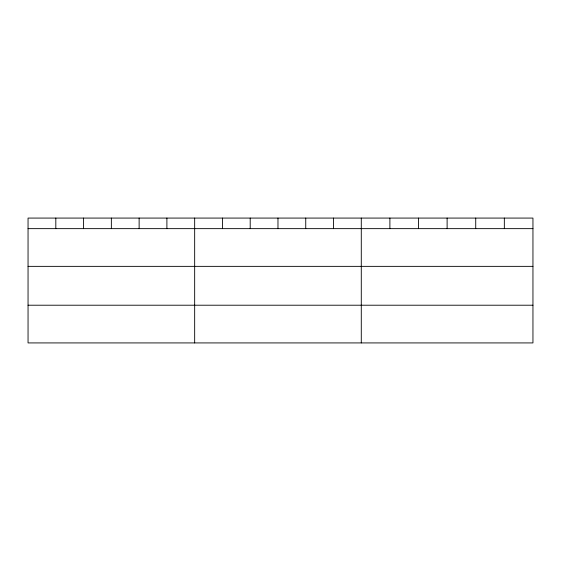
<?xml version="1.0" encoding="UTF-8"?>
<svg xmlns="http://www.w3.org/2000/svg" width="561" height="561" viewBox="0 0 561 561"><rect width="100%" height="100%" fill="white"/><g stroke="black" fill="none" stroke-linecap="round" stroke-linejoin="round"><path stroke-width="0.84" d="M532.95 228.643L532.95 342.925L28.05 342.925L28.05 218.075L532.95 218.075L532.95 228.643L28.05 228.643M28.05 266.356L532.95 266.356M28.05 305.212L532.95 305.212M504.339 218.075L504.339 228.643M475.728 218.075L475.728 228.643M447.117 218.075L447.117 228.643M418.506 218.075L418.506 228.643M389.895 218.075L389.895 228.643M361.284 218.075L361.284 342.925M333.515 218.075L333.515 228.643M305.745 218.075L305.745 228.643M277.976 218.075L277.976 228.643M250.206 218.075L250.206 228.643M222.436 218.075L222.436 228.643M194.667 218.075L194.667 342.925M166.898 218.075L166.898 228.643M139.128 218.075L139.128 228.643M111.359 218.075L111.359 228.643M83.589 218.075L83.589 228.643M55.819 218.075L55.819 228.643"/></g></svg>
